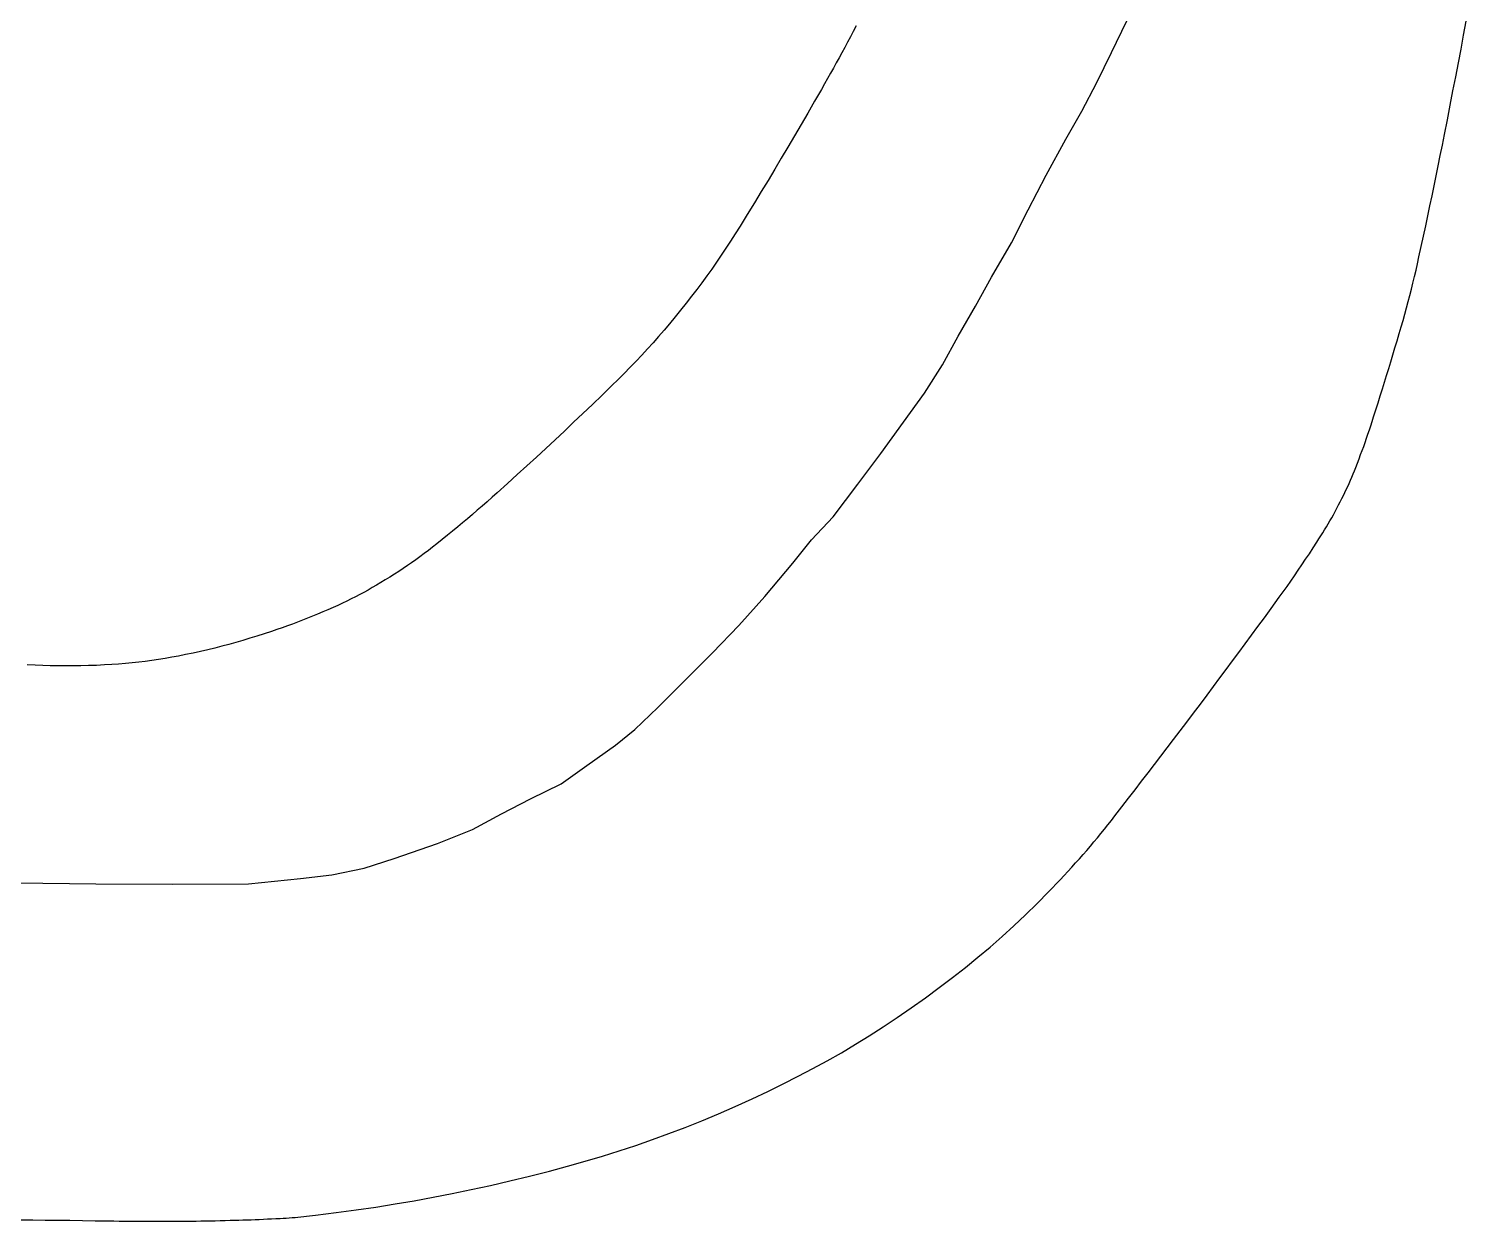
# Model space of a CAD drawing. Extents: x 0 to 1024, y 0 to 751.
# Drawn here: x 706.5 to 932, y 9 to 196 of the extents above; entities that cross this region are included whole.
import ezdxf

# ---------------------------------------------------------------- set-up
doc = ezdxf.new("R2010")
doc.units = 0

msp = doc.modelspace()

# ---------------------------------------------------------------- linework, layer by layer
for p, q in [((836.29, 196.44), (835.83, 195.57)), ((876.3, 192.27), (878.74, 197.24)), ((931.55, 194.99), (931.96, 197.17)), ((835.37, 194.72), (834.93, 193.88)), ((835.83, 195.57), (835.37, 194.72)), ((931.14, 192.81), (931.55, 194.99)), ((834.04, 192.25), (833.6, 191.45)), ((834.48, 193.06), (834.04, 192.25)), ((834.93, 193.88), (834.48, 193.06)), ((874.02, 187.55), (876.3, 192.27)), ((930.72, 190.64), (931.14, 192.81)), ((832.7, 189.83), (832.25, 189.02)), ((833.15, 190.64), (832.7, 189.83)), ((833.6, 191.45), (833.15, 190.64)), ((930.3, 188.45), (930.72, 190.64)), ((831.31, 187.36), (830.82, 186.5)), ((831.79, 188.19), (831.31, 187.36)), ((832.25, 189.02), (831.79, 188.19)), ((871.66, 183.08), (874.02, 187.55)), ((929.88, 186.25), (930.3, 188.45)), ((830.82, 186.5), (829.75, 184.62)), ((929.44, 184.02), (929.88, 186.25)), ((828.69, 182.78), (827.64, 180.98)), ((829.75, 184.62), (828.69, 182.78)), ((869.14, 178.7), (871.66, 183.08)), ((929, 181.74), (929.44, 184.02)), ((827.64, 180.98), (826.61, 179.21)), ((928.54, 179.42), (929, 181.74)), ((826.61, 179.21), (825.57, 177.45)), ((866.1, 173.06), (869.14, 178.7)), ((928.21, 177.75), (928.54, 179.42)), ((825.57, 177.45), (824.54, 175.71)), ((927.56, 174.51), (927.88, 176.11)), ((927.88, 176.11), (928.21, 177.75)), ((823.5, 173.97), (822.46, 172.23)), ((824.54, 175.71), (823.5, 173.97)), ((927.23, 172.93), (927.56, 174.51)), ((822.46, 172.23), (821.39, 170.47)), ((863.24, 167.58), (866.1, 173.06)), ((926.59, 169.8), (926.91, 171.36)), ((926.91, 171.36), (927.23, 172.93)), ((821.39, 170.47), (820.31, 168.69)), ((926.26, 168.24), (926.59, 169.8)), ((819.2, 166.89), (818.06, 165.04)), ((820.31, 168.69), (819.2, 166.89)), ((860.63, 162.44), (863.24, 167.58)), ((925.93, 166.68), (926.26, 168.24)), ((818.06, 165.04), (817.32, 163.85)), ((925.26, 163.5), (925.6, 165.1)), ((925.6, 165.1), (925.93, 166.68)), ((816.58, 162.7), (815.85, 161.57)), ((817.32, 163.85), (816.58, 162.7)), ((857.51, 157.05), (860.63, 162.44)), ((924.9, 161.87), (925.26, 163.5)), ((815.11, 160.47), (814.37, 159.38)), ((815.85, 161.57), (815.11, 160.47)), ((924.31, 159.16), (924.54, 160.21)), ((924.54, 160.21), (924.9, 161.87)), ((813.62, 158.31), (812.86, 157.24)), ((814.37, 159.38), (813.62, 158.31)), ((923.84, 157.13), (924.08, 158.13)), ((924.08, 158.13), (924.31, 159.16)), ((812.08, 156.18), (811.29, 155.12)), ((812.86, 157.24), (812.08, 156.18)), ((854.98, 152.5), (857.51, 157.05)), ((923.36, 155.15), (923.6, 156.13)), ((923.6, 156.13), (923.84, 157.13)), ((810.47, 154.05), (809.62, 152.97)), ((811.29, 155.12), (810.47, 154.05)), ((922.86, 153.21), (923.11, 154.18)), ((923.11, 154.18), (923.36, 155.15)), ((808.75, 151.88), (807.87, 150.8)), ((809.62, 152.97), (808.75, 151.88)), ((852.28, 147.78), (854.98, 152.5)), ((922.05, 150.25), (922.33, 151.25)), ((922.33, 151.25), (922.6, 152.23)), ((922.6, 152.23), (922.86, 153.21)), ((807.01, 149.75), (806.14, 148.72)), ((807.87, 150.8), (807.01, 149.75)), ((921.45, 148.21), (921.75, 149.24)), ((921.75, 149.24), (922.05, 150.25)), ((804.42, 146.74), (803.55, 145.78)), ((805.28, 147.72), (804.42, 146.74)), ((806.14, 148.72), (805.28, 147.72)), ((849.84, 143.31), (852.28, 147.78)), ((920.78, 145.96), (921.11, 147.07)), ((921.11, 147.07), (921.45, 148.21)), ((802.66, 144.82), (801.77, 143.87)), ((803.55, 145.78), (802.66, 144.82)), ((920.12, 143.78), (920.45, 144.86)), ((920.45, 144.86), (920.78, 145.96)), ((800.85, 142.92), (799.91, 141.96)), ((801.77, 143.87), (800.85, 142.92)), ((846.97, 138.85), (849.84, 143.31)), ((919.47, 141.65), (919.8, 142.72)), ((919.8, 142.72), (920.12, 143.78)), ((797.95, 140.03), (796.42, 138.54)), ((798.95, 141), (797.95, 140.03)), ((799.91, 141.96), (798.95, 141)), ((918.82, 139.53), (919.15, 140.59)), ((919.15, 140.59), (919.47, 141.65)), ((796.42, 138.54), (794.91, 137.1)), ((843.69, 134.29), (846.97, 138.85)), ((918.14, 137.36), (918.48, 138.45)), ((918.48, 138.45), (918.82, 139.53)), ((793.43, 135.68), (791.97, 134.29)), ((794.91, 137.1), (793.43, 135.68)), ((917.43, 135.12), (917.79, 136.25)), ((917.79, 136.25), (918.14, 137.36)), ((791.97, 134.29), (790.51, 132.91)), ((840.15, 129.41), (843.69, 134.29)), ((916.55, 132.43), (916.77, 133.08)), ((916.77, 133.08), (916.99, 133.75)), ((916.99, 133.75), (917.21, 134.42)), ((917.21, 134.42), (917.43, 135.12)), ((789.05, 131.55), (787.6, 130.19)), ((790.51, 132.91), (789.05, 131.55)), ((915.88, 130.5), (916.11, 131.14)), ((916.11, 131.14), (916.33, 131.79)), ((916.33, 131.79), (916.55, 132.43)), ((786.13, 128.83), (784.64, 127.46)), ((787.6, 130.19), (786.13, 128.83)), ((836.53, 124.6), (840.15, 129.41)), ((914.9, 127.9), (915.15, 128.56)), ((915.15, 128.56), (915.4, 129.22)), ((915.4, 129.22), (915.64, 129.86)), ((915.64, 129.86), (915.88, 130.5)), ((784.64, 127.46), (783.12, 126.08)), ((914.22, 126.19), (914.42, 126.7)), ((914.42, 126.7), (914.63, 127.22)), ((914.63, 127.22), (914.9, 127.9)), ((781.58, 124.68), (779.99, 123.25)), ((783.12, 126.08), (781.58, 124.68)), ((832.65, 119.46), (836.53, 124.6)), ((913.15, 123.76), (913.37, 124.23)), ((913.37, 124.23), (913.58, 124.71)), ((913.58, 124.71), (913.8, 125.2)), ((913.8, 125.2), (914.01, 125.69)), ((914.01, 125.69), (914.22, 126.19)), ((778.4, 121.83), (777.63, 121.15)), ((779.19, 122.53), (778.4, 121.83)), ((779.99, 123.25), (779.19, 122.53)), ((911.94, 121.32), (912.2, 121.82)), ((912.2, 121.82), (912.44, 122.31)), ((912.44, 122.31), (912.69, 122.8)), ((912.69, 122.8), (912.92, 123.28)), ((912.92, 123.28), (913.15, 123.76)), ((776.09, 119.82), (775.32, 119.16)), ((776.86, 120.48), (776.09, 119.82)), ((777.63, 121.15), (776.86, 120.48)), ((910.86, 119.32), (911.13, 119.8)), ((911.13, 119.8), (911.39, 120.3)), ((911.39, 120.3), (911.66, 120.8)), ((911.66, 120.8), (911.94, 121.32)), ((773.78, 117.87), (772.99, 117.22)), ((774.55, 118.52), (773.78, 117.87)), ((775.32, 119.16), (774.55, 118.52)), ((829.28, 115.84), (832.65, 119.46)), ((909.46, 116.95), (909.75, 117.43)), ((909.75, 117.43), (910.04, 117.9)), ((910.04, 117.9), (910.31, 118.37)), ((910.31, 118.37), (910.59, 118.84)), ((910.59, 118.84), (910.86, 119.32)), ((770.52, 115.23), (769.85, 114.7)), ((771.36, 115.91), (770.52, 115.23)), ((772.18, 116.57), (771.36, 115.91)), ((772.99, 117.22), (772.18, 116.57)), ((826.33, 112.22), (829.28, 115.84)), ((907.94, 114.58), (908.54, 115.5)), ((908.54, 115.5), (908.86, 115.99)), ((908.86, 115.99), (909.17, 116.48)), ((909.17, 116.48), (909.46, 116.95)), ((767.22, 112.73), (766.56, 112.27)), ((767.87, 113.21), (767.22, 112.73)), ((768.52, 113.69), (767.87, 113.21)), ((769.18, 114.19), (768.52, 113.69)), ((769.85, 114.7), (769.18, 114.19)), ((906.19, 111.94), (906.77, 112.8)), ((906.77, 112.8), (907.35, 113.68)), ((907.35, 113.68), (907.94, 114.58)), ((764.56, 110.91), (763.86, 110.46)), ((765.24, 111.36), (764.56, 110.91)), ((765.9, 111.81), (765.24, 111.36)), ((766.56, 112.27), (765.9, 111.81)), ((821.95, 106.99), (826.33, 112.22)), ((905.03, 110.23), (905.61, 111.08)), ((905.61, 111.08), (906.19, 111.94)), ((760.39, 108.36), (759.73, 107.98)), ((761.06, 108.74), (760.39, 108.36)), ((761.74, 109.14), (761.06, 108.74)), ((762.42, 109.56), (761.74, 109.14)), ((763.15, 110.01), (762.42, 109.56)), ((763.86, 110.46), (763.15, 110.01)), ((903.25, 107.69), (903.85, 108.54)), ((903.85, 108.54), (904.45, 109.39)), ((904.45, 109.39), (905.03, 110.23)), ((756.38, 106.24), (755.69, 105.91)), ((757.07, 106.58), (756.38, 106.24)), ((757.74, 106.92), (757.07, 106.58)), ((758.41, 107.26), (757.74, 106.92)), ((759.07, 107.62), (758.41, 107.26)), ((759.73, 107.98), (759.07, 107.62)), ((817.9, 102.44), (821.95, 106.99)), ((901.36, 105.08), (902.01, 105.96)), ((902.01, 105.96), (902.64, 106.84)), ((902.64, 106.84), (903.25, 107.69)), ((751.02, 103.88), (750.24, 103.56)), ((751.81, 104.2), (751.02, 103.88)), ((752.61, 104.54), (751.81, 104.2)), ((753.42, 104.89), (752.61, 104.54)), ((754.24, 105.25), (753.42, 104.89)), ((754.97, 105.58), (754.24, 105.25)), ((755.69, 105.91), (754.97, 105.58)), ((900.32, 103.64), (901.36, 105.08)), ((744.57, 101.49), (743.42, 101.11)), ((745.43, 101.78), (744.57, 101.49)), ((746.26, 102.07), (745.43, 101.78)), ((747.07, 102.36), (746.26, 102.07)), ((747.88, 102.65), (747.07, 102.36)), ((748.67, 102.95), (747.88, 102.65)), ((749.45, 103.25), (748.67, 102.95)), ((750.24, 103.56), (749.45, 103.25)), ((813.77, 98.15), (817.9, 102.44)), ((898.28, 100.88), (899.29, 102.25)), ((899.29, 102.25), (900.32, 103.64)), ((737.9, 99.46), (736.8, 99.17)), ((738.99, 99.76), (737.9, 99.46)), ((740.08, 100.08), (738.99, 99.76)), ((741.18, 100.41), (740.08, 100.08)), ((742.29, 100.75), (741.18, 100.41)), ((743.42, 101.11), (742.29, 100.75)), ((896.29, 98.19), (897.28, 99.52)), ((897.28, 99.52), (898.28, 100.88)), ((726.86, 97.08), (725.82, 96.92)), ((727.9, 97.24), (726.86, 97.08)), ((728.95, 97.43), (727.9, 97.24)), ((730.02, 97.63), (728.95, 97.43)), ((731.11, 97.85), (730.02, 97.63)), ((732.3, 98.1), (731.11, 97.85)), ((733.45, 98.36), (732.3, 98.1)), ((734.59, 98.62), (733.45, 98.36)), ((735.7, 98.89), (734.59, 98.62)), ((736.8, 99.17), (735.7, 98.89)), ((809.48, 93.85), (813.77, 98.15)), ((895.31, 96.86), (896.29, 98.19)), ((707.49, 96.19), (706.27, 96.25)), ((708.7, 96.14), (707.49, 96.19)), ((709.89, 96.1), (708.7, 96.14)), ((711.08, 96.08), (709.89, 96.1)), ((712.27, 96.07), (711.08, 96.08)), ((713.47, 96.08), (712.27, 96.07)), ((714.67, 96.1), (713.47, 96.08)), ((715.89, 96.13), (714.67, 96.1)), ((717.14, 96.17), (715.89, 96.13)), ((718.41, 96.23), (717.14, 96.17)), ((719.52, 96.29), (718.41, 96.23)), ((720.61, 96.36), (719.52, 96.29)), ((721.67, 96.45), (720.61, 96.36)), ((722.72, 96.55), (721.67, 96.45)), ((723.76, 96.66), (722.72, 96.55)), ((724.79, 96.78), (723.76, 96.66)), ((725.82, 96.92), (724.79, 96.78)), ((893.32, 94.19), (894.32, 95.53)), ((894.32, 95.53), (895.31, 96.86)), ((805.18, 89.55), (809.48, 93.85)), ((891.3, 91.49), (892.32, 92.85)), ((892.32, 92.85), (893.32, 94.19)), ((890.26, 90.1), (891.3, 91.49)), ((801.56, 86.1), (805.18, 89.55)), ((888.13, 87.28), (889.19, 88.69)), ((889.19, 88.69), (890.26, 90.1)), ((798.52, 83.65), (801.56, 86.1)), ((886.07, 84.56), (887.09, 85.91)), ((887.09, 85.91), (888.13, 87.28)), ((794.06, 80.45), (798.52, 83.65)), ((885.06, 83.23), (886.07, 84.56)), ((883.06, 80.61), (884.06, 81.92)), ((884.06, 81.92), (885.06, 83.23)), ((790.01, 77.59), (794.06, 80.45)), ((881.05, 77.99), (882.06, 79.3)), ((882.06, 79.3), (883.06, 80.61)), ((785.21, 75.23), (790.01, 77.59)), ((879, 75.33), (880.04, 76.67)), ((880.04, 76.67), (881.05, 77.99)), ((780.66, 72.87), (785.21, 75.23)), ((877.95, 73.97), (879, 75.33)), ((776.11, 70.42), (780.66, 72.87)), ((876.31, 71.86), (876.87, 72.58)), ((876.87, 72.58), (877.95, 73.97)), ((770.63, 68.23), (776.11, 70.42)), ((874.66, 69.79), (875.2, 70.46)), ((875.2, 70.46), (875.75, 71.15)), ((875.75, 71.15), (876.31, 71.86)), ((763.81, 65.87), (770.63, 68.23)), ((872.45, 67.16), (873.01, 67.81)), ((873.01, 67.81), (873.56, 68.47)), ((873.56, 68.47), (874.11, 69.13)), ((874.11, 69.13), (874.66, 69.79)), ((759.09, 64.36), (763.81, 65.87)), ((870.7, 65.18), (871.3, 65.85)), ((871.3, 65.85), (871.88, 66.51)), ((871.88, 66.51), (872.45, 67.16)), ((749.14, 62.75), (754.03, 63.34)), ((754.03, 63.34), (759.09, 64.36)), ((868.27, 62.54), (870.08, 64.5)), ((870.08, 64.5), (870.7, 65.18)), ((704.57, 62.08), (717.04, 61.91)), ((717.04, 61.91), (729.09, 61.83)), ((729.09, 61.83), (740.97, 61.91)), ((740.97, 61.91), (749.14, 62.75)), ((866.46, 60.65), (868.27, 62.54)), ((862.85, 57.05), (864.66, 58.82)), ((864.66, 58.82), (866.46, 60.65)), ((861.02, 55.33), (862.85, 57.05)), ((859.17, 53.65), (861.02, 55.33)), ((855.38, 50.39), (857.3, 52)), ((857.3, 52), (859.17, 53.65)), ((853.41, 48.79), (855.38, 50.39)), ((851.39, 47.21), (853.41, 48.79)), ((847.15, 44.05), (849.31, 45.63)), ((849.31, 45.63), (851.39, 47.21)), ((844.92, 42.46), (847.15, 44.05)), ((840.52, 39.49), (842.71, 40.95)), ((842.71, 40.95), (844.92, 42.46)), ((838.34, 38.09), (840.52, 39.49)), ((833.96, 35.43), (836.16, 36.74)), ((836.16, 36.74), (838.34, 38.09)), ((829.49, 32.93), (831.74, 34.16)), ((831.74, 34.16), (833.96, 35.43)), ((824.85, 30.53), (827.19, 31.72)), ((827.19, 31.72), (829.49, 32.93)), ((819.96, 28.2), (822.44, 29.36)), ((822.44, 29.36), (824.85, 30.53)), ((817.29, 26.99), (819.96, 28.2)), ((812.06, 24.75), (814.66, 25.84)), ((814.66, 25.84), (817.29, 26.99)), ((804.33, 21.79), (806.91, 22.73)), ((806.91, 22.73), (809.48, 23.71)), ((809.48, 23.71), (812.06, 24.75)), ((799.13, 20.03), (801.74, 20.89)), ((801.74, 20.89), (804.33, 21.79)), ((791.01, 17.63), (793.77, 18.4)), ((793.77, 18.4), (796.47, 19.2)), ((796.47, 19.2), (799.13, 20.03)), ((781.95, 15.33), (785.03, 16.08)), ((785.03, 16.08), (788.17, 16.87)), ((788.17, 16.87), (791.01, 17.63)), ((772.93, 13.34), (775.91, 13.96)), ((775.91, 13.96), (778.91, 14.62)), ((778.91, 14.62), (781.95, 15.33)), ((760.94, 11.22), (763.98, 11.7)), ((763.98, 11.7), (766.98, 12.22)), ((766.98, 12.22), (769.96, 12.76)), ((769.96, 12.76), (772.93, 13.34)), ((705.23, 9.21), (707.15, 9.2)), ((707.15, 9.2), (709.07, 9.18)), ((709.07, 9.18), (711.01, 9.16)), ((711.01, 9.16), (712.95, 9.14)), ((712.95, 9.14), (714.93, 9.11)), ((714.93, 9.11), (716.94, 9.08)), ((716.94, 9.08), (719, 9.05)), ((719, 9.05), (719.86, 9.04)), ((719.86, 9.04), (720.7, 9.03)), ((720.7, 9.03), (721.53, 9.02)), ((721.53, 9.02), (722.35, 9.01)), ((731.27, 9.01), (732.02, 9.02)), ((732.02, 9.02), (732.77, 9.03)), ((732.77, 9.03), (733.52, 9.04)), ((733.52, 9.04), (734.26, 9.05)), ((734.26, 9.05), (735.01, 9.06)), ((735.01, 9.06), (735.77, 9.08)), ((735.77, 9.08), (736.53, 9.1)), ((736.53, 9.1), (737.31, 9.12)), ((737.31, 9.12), (738.11, 9.14)), ((738.11, 9.14), (738.79, 9.16)), ((738.79, 9.16), (739.46, 9.18)), ((739.46, 9.18), (740.11, 9.2)), ((740.11, 9.2), (740.75, 9.22)), ((740.75, 9.22), (741.39, 9.24)), ((741.39, 9.24), (742.03, 9.27)), ((742.03, 9.27), (742.66, 9.29)), ((742.66, 9.29), (743.3, 9.32)), ((743.3, 9.32), (743.95, 9.35)), ((743.95, 9.35), (744.6, 9.38)), ((744.6, 9.38), (745.27, 9.41)), ((745.27, 9.41), (745.95, 9.45)), ((745.95, 9.45), (746.43, 9.48)), ((746.43, 9.48), (746.9, 9.5)), ((746.9, 9.5), (747.37, 9.53)), ((747.37, 9.53), (747.82, 9.57)), ((747.82, 9.57), (748.28, 9.6)), ((748.28, 9.6), (748.73, 9.64)), ((748.73, 9.64), (749.18, 9.68)), ((749.18, 9.68), (749.63, 9.72)), ((749.63, 9.72), (750.09, 9.77)), ((750.09, 9.77), (750.55, 9.82)), ((750.55, 9.82), (751.02, 9.87)), ((751.02, 9.87), (751.5, 9.93)), ((751.5, 9.93), (754.72, 10.34)), ((754.72, 10.34), (757.86, 10.77)), ((757.86, 10.77), (760.94, 11.22)), ((722.35, 9.01), (723.16, 9.01)), ((723.16, 9.01), (723.96, 9)), ((723.96, 9), (724.77, 9)), ((724.77, 9), (725.58, 9)), ((725.58, 9), (726.39, 8.99)), ((726.39, 8.99), (727.22, 8.99)), ((727.22, 8.99), (728.06, 8.99)), ((728.06, 8.99), (728.93, 9)), ((728.93, 9), (729.72, 9)), ((729.72, 9), (730.5, 9.01)), ((730.5, 9.01), (731.27, 9.01))]:
    msp.add_line(p, q)

doc.saveas('drawing.dxf')
